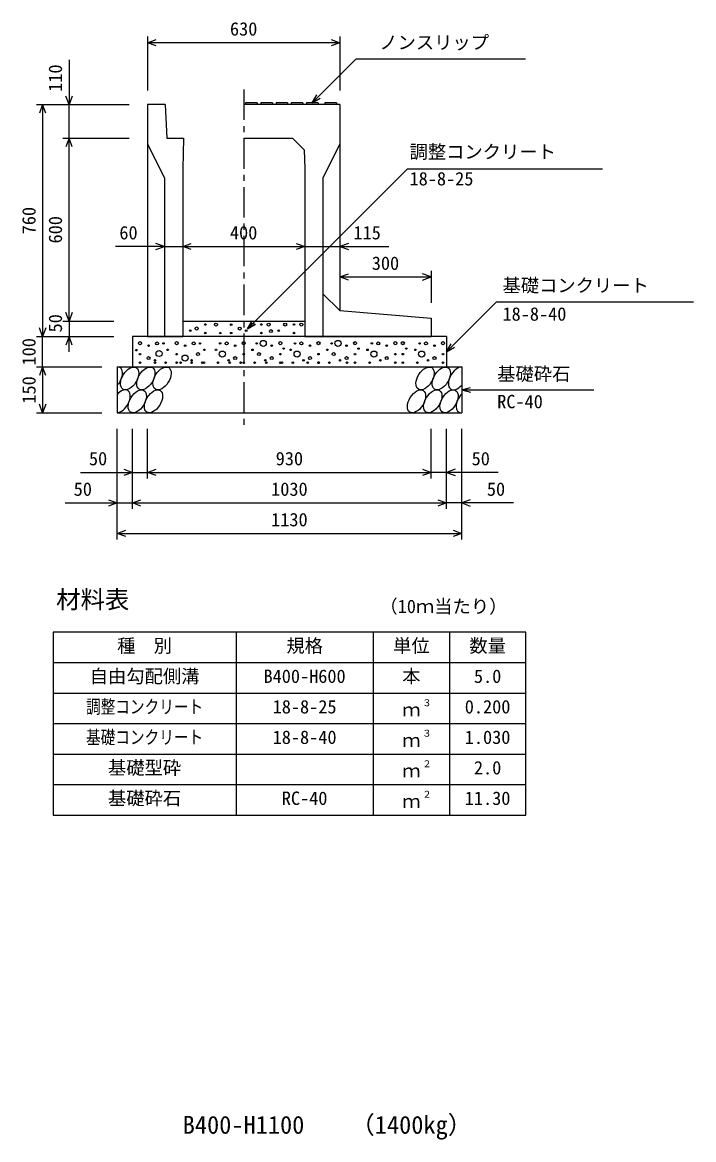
# Model space of a CAD drawing. Units: millimetres, scale not verified. Extents: x -16800 to 16800, y -5940 to 5940.
# Drawn here: x 7556 to 9757, y 32 to 3695 of the extents above; entities that cross this region are included whole.
import ezdxf
from ezdxf.enums import TextEntityAlignment as Align

# ---------------------------------------------------------------- set-up
doc = ezdxf.new("R2010")
doc.units = ezdxf.units.MM
doc.header["$LTSCALE"] = 20
doc.linetypes.add('CHAIN1', pattern=[8, 5, -1, 1, -1])
for name, color, linetype, lineweight in [('0-0_DIM', 7, 'Continuous', 25), ('0-2_HATCH', 6, 'Continuous', 25), ('0-3_HYO', 3, 'Continuous', 25), ('0-4_HYO2', 4, 'Continuous', 25), ('0-5_OUTLINE', 3, 'Continuous', 25), ('0-6_TXT', 7, 'Continuous', 25)]:
    doc.layers.add(name, color=color, linetype=linetype, lineweight=lineweight)
doc.styles.add('ＭＳ ゴシック', font='')
doc.styles.get('ＭＳ ゴシック').set_extended_font_data('MS Gothic')

msp = doc.modelspace()

# ---------------------------------------------------------------- linework, layer by layer
at = {"layer": '0-0_DIM'}
for p, q in [((7966.92, 3647.87), (7966.92, 3471.13)), ((8596.92, 3627.87), (7966.92, 3627.87)), ((8596.92, 3647.87), (8596.92, 3471.13)), ((7709.39, 3571.82), (7709.39, 3424.66)), ((8506.92, 3431.16), (8649.14, 3573.38)), ((9206.02, 3573.38), (8649.14, 3573.38)), ((8506.92, 3431.16), (8521.92, 3457.14)), ((8506.92, 3431.16), (8532.9, 3446.16)), ((7602.72, 3424.66), (7906.05, 3424.66)), ((7622.72, 3424.66), (7622.72, 2664.66)), ((7709.39, 3314.66), (7709.39, 3424.66)), ((7689.39, 3314.66), (7906.05, 3314.66)), ((7709.39, 2714.66), (7709.39, 3314.66)), ((8294.25, 2689.66), (8819.08, 3214.49)), ((8819.08, 3214.49), (9458.28, 3214.49)), ((8021.92, 2959.79), (7861.83, 2959.79)), ((8021.92, 2959.79), (8081.92, 2959.79)), ((8081.92, 2959.79), (8481.92, 2959.79)), ((8481.92, 2959.79), (8596.92, 2959.79)), ((8596.92, 2959.79), (8757.69, 2959.79)), ((8596.92, 2859.79), (8896.92, 2859.79)), ((8896.92, 2879.79), (8896.92, 2774.66)), ((9110.58, 2778.32), (8946.92, 2614.66)), ((9110.58, 2778.32), (9757.45, 2778.32)), ((7689.39, 2714.66), (7856.05, 2714.66)), ((7709.39, 2714.66), (7709.39, 2664.66)), ((8294.25, 2689.66), (8309.25, 2715.64)), ((8294.25, 2689.66), (8320.23, 2704.66)), ((7602.72, 2664.66), (7856.05, 2664.66)), ((7622.72, 2564.66), (7622.72, 2664.66)), ((7709.39, 2614.66), (7709.39, 2664.66)), ((8946.92, 2614.66), (8961.92, 2640.64)), ((8946.92, 2614.66), (8972.9, 2629.66)), ((7602.72, 2564.66), (7816.92, 2564.66)), ((7622.72, 2564.66), (7622.72, 2414.66)), ((8996.92, 2489.66), (9025.9, 2497.43)), ((8996.92, 2489.66), (9430.24, 2489.66)), ((8996.92, 2489.66), (9025.9, 2481.9)), ((7602.72, 2414.66), (7816.92, 2414.66)), ((7866.92, 1999.15), (7866.92, 2361.49)), ((7916.92, 2099.15), (7916.92, 2361.49)), ((7966.92, 2199.15), (7966.92, 2361.49)), ((8896.92, 2199.15), (8896.92, 2361.49)), ((8946.92, 2099.15), (8946.92, 2361.49)), ((8996.92, 1999.15), (8996.92, 2361.49)), ((7746.92, 2219.15), (7966.92, 2219.15)), ((7966.92, 2219.15), (8896.92, 2219.15)), ((9116.92, 2219.15), (8896.92, 2219.15)), ((7696.92, 2119.15), (7916.92, 2119.15)), ((7916.92, 2119.15), (8946.92, 2119.15)), ((9166.92, 2119.15), (8946.92, 2119.15)), ((7866.92, 2019.15), (8996.92, 2019.15))]:
    msp.add_line(p, q, dxfattribs=at)
at = {"layer": '0-0_DIM', "linetype": 'CHAIN1'}
msp.add_line((8281.92, 3474.66), (8281.92, 2364.66), dxfattribs=at)
at = {"layer": '0-0_DIM'}
for points in [[(7995.15, 3617.61), (7966.96, 3627.87), (7995.15, 3638.13)], [(8568.77, 3638.13), (8596.96, 3627.87), (8568.77, 3617.61)], [(7719.65, 3452.85), (7709.39, 3424.66), (7699.13, 3452.85)], [(7632.98, 3396.47), (7622.72, 3424.66), (7612.46, 3396.47)], [(7719.65, 3286.47), (7709.39, 3314.66), (7699.13, 3286.47)], [(7993.73, 2949.53), (8021.92, 2959.79), (7993.73, 2970.05)], [(8110.11, 2949.53), (8081.92, 2959.79), (8110.11, 2970.05)], [(8453.73, 2970.05), (8481.92, 2959.79), (8453.73, 2949.53)], [(8625.11, 2970.05), (8596.92, 2959.79), (8625.11, 2949.53)], [(8625.11, 2849.53), (8596.92, 2859.79), (8625.11, 2870.05)], [(8868.73, 2849.53), (8896.92, 2859.79), (8868.73, 2870.05)], [(7719.65, 2742.85), (7709.39, 2714.66), (7699.13, 2742.85)], [(7632.98, 2692.85), (7622.72, 2664.66), (7612.46, 2692.85)], [(7719.65, 2636.47), (7709.39, 2664.66), (7699.13, 2636.47)], [(7632.98, 2536.47), (7622.72, 2564.66), (7612.46, 2536.47)], [(7632.98, 2442.85), (7622.72, 2414.66), (7612.46, 2442.85)], [(7888.73, 2229.41), (7916.92, 2219.15), (7888.73, 2208.89)], [(7995.11, 2208.89), (7966.92, 2219.15), (7995.11, 2229.41)], [(8868.73, 2229.41), (8896.92, 2219.15), (8868.73, 2208.89)], [(8975.11, 2229.41), (8946.92, 2219.15), (8975.11, 2208.89)], [(7838.73, 2129.41), (7866.92, 2119.15), (7838.73, 2108.89)], [(7945.11, 2108.89), (7916.92, 2119.15), (7945.11, 2129.41)], [(8918.73, 2129.41), (8946.92, 2119.15), (8918.73, 2108.89)], [(9025.11, 2129.41), (8996.92, 2119.15), (9025.11, 2108.89)], [(7895.11, 2008.89), (7866.92, 2019.15), (7895.11, 2029.41)], [(8968.73, 2029.41), (8996.92, 2019.15), (8968.73, 2008.89)]]:
    msp.add_lwpolyline(points, dxfattribs=at)
at = {"layer": '0-2_HATCH'}
for p, q in [((8287.92, 3431.16), (8286.92, 3424.66)), ((8325.92, 3431.16), (8287.92, 3431.16)), ((8325.92, 3431.16), (8326.92, 3424.66)), ((8337.92, 3431.16), (8336.92, 3424.66)), ((8375.92, 3431.16), (8337.92, 3431.16)), ((8375.92, 3431.16), (8376.92, 3424.66)), ((8387.92, 3431.16), (8386.92, 3424.66)), ((8425.92, 3431.16), (8387.92, 3431.16)), ((8425.92, 3431.16), (8426.92, 3424.66)), ((8437.92, 3431.16), (8436.92, 3424.66)), ((8475.92, 3431.16), (8437.92, 3431.16)), ((8475.92, 3431.16), (8476.92, 3424.66)), ((8487.92, 3431.16), (8486.92, 3424.66)), ((8525.92, 3431.16), (8487.92, 3431.16)), ((8525.92, 3431.16), (8526.92, 3424.66)), ((8547.92, 3431.16), (8546.92, 3424.66)), ((8585.92, 3431.16), (8547.92, 3431.16)), ((8585.92, 3431.16), (8586.92, 3424.66))]:
    msp.add_line(p, q, dxfattribs=at)
for centre, radius in [((8106.83, 2683.84), 2.5), ((8127.85, 2690.84), 5), ((8155.89, 2703.97), 2.5), ((8155.89, 2675.96), 2.5), ((8191.06, 2703.69), 5), ((8205.08, 2675.68), 2.5), ((8240.96, 2703.69), 2.5), ((8240.96, 2675.68), 2.5), ((8269, 2690.56), 5), ((8290.03, 2683.56), 2.5), ((8311.06, 2703.69), 5), ((8339.91, 2703.97), 2.5), ((8339.91, 2675.96), 2.5), ((8363.92, 2703.69), 5), ((8371.02, 2682.29), 5), ((8396.82, 2683.56), 2.5), ((8417.85, 2703.69), 5), ((8446.7, 2703.97), 2.5), ((8446.7, 2675.96), 2.5), ((8470.71, 2703.69), 5), ((7941.89, 2642.72), 5), ((7969.93, 2634.84), 2.5), ((7997.96, 2641.84), 5), ((8019, 2641.84), 2.5), ((8061.89, 2642.72), 5), ((8089.93, 2634.84), 2.5), ((8117.96, 2641.84), 5), ((8139, 2641.84), 2.5), ((8204.85, 2641.84), 2.5), ((8225.88, 2641.84), 5), ((8253.92, 2634.84), 2.5), ((8281.96, 2642.72), 5), ((8324.85, 2641.84), 2.5), ((8345.88, 2641.84), 10), ((8373.92, 2634.84), 2.5), ((8401.96, 2642.72), 5), ((8450.07, 2641.84), 2.5), ((8471.11, 2641.84), 5), ((8499.14, 2634.84), 2.5), ((8527.18, 2642.72), 5), ((8570.07, 2641.84), 2.5), ((8591.11, 2641.84), 10), ((8619.14, 2634.84), 2.5), ((8647.18, 2642.72), 5), ((8702, 2641.84), 2.5), ((8723.03, 2641.84), 5), ((8751.07, 2634.84), 2.5), ((8779.11, 2642.72), 5), ((8803.78, 2642.72), 5), ((8858.6, 2641.84), 2.5), ((8879.63, 2641.84), 5), ((8907.67, 2634.84), 2.5), ((8935.71, 2642.72), 5), ((7929.47, 2619.92), 2.5), ((7941.89, 2606.82), 2.5), ((8004.5, 2608.83), 10), ((8033.01, 2620.83), 2.5), ((8061.89, 2606.82), 2.5), ((8089.93, 2593.69), 10), ((8131.98, 2606.82), 5), ((8153.01, 2620.83), 2.5), ((8190.83, 2620.83), 2.5), ((8211.86, 2606.82), 10), ((8281.96, 2606.82), 2.5), ((8310.83, 2620.83), 2.5), ((8331.86, 2606.82), 5), ((8401.96, 2606.82), 2.5), ((8413.3, 2625.15), 2.5), ((8436.06, 2620.83), 2.5), ((8457.09, 2606.82), 10), ((8527.18, 2606.82), 2.5), ((8556.06, 2620.83), 2.5), ((8577.09, 2606.82), 5), ((8647.18, 2606.82), 2.5), ((8658.52, 2625.15), 2.5), ((8687.98, 2620.83), 2.5), ((8709.01, 2606.82), 10), ((8779.11, 2606.82), 2.5), ((8803.78, 2606.82), 2.5), ((8815.12, 2625.15), 2.5), ((8844.58, 2620.83), 2.5), ((8865.61, 2606.82), 10), ((8935.71, 2606.82), 2.5), ((7941.89, 2578.81), 2.5), ((7969.93, 2593.69), 5), ((7990.96, 2586.69), 2.5), ((7990.99, 2578.81), 2.5), ((8026, 2578.81), 2.5), ((8061.89, 2578.81), 2.5), ((8075.1, 2578.81), 2.5), ((8110.96, 2586.69), 2.5), ((8110.99, 2578.81), 2.5), ((8146, 2578.81), 2.5), ((8151.89, 2578.81), 2.5), ((8197.84, 2578.81), 2.5), ((8232.89, 2586.69), 2.5), ((8236, 2578.81), 2.5), ((8253.92, 2593.69), 5), ((8271.89, 2578.81), 2.5), ((8281.96, 2578.81), 2.5), ((8317.84, 2578.81), 2.5), ((8352.89, 2586.69), 2.5), ((8356, 2578.81), 2.5), ((8373.92, 2593.69), 5), ((8401.96, 2578.81), 2.5), ((8407.84, 2578.81), 2.5), ((8443.07, 2578.81), 2.5), ((8478.11, 2586.69), 2.5), ((8491.96, 2578.81), 2.5), ((8499.14, 2593.69), 5), ((8527.18, 2578.81), 2.5), ((8527.84, 2578.81), 2.5), ((8563.07, 2578.81), 2.5), ((8598.11, 2586.69), 2.5), ((8619.14, 2593.69), 5), ((8620.9, 2578.81), 2.5), ((8647.18, 2578.81), 2.5), ((8694.99, 2578.81), 2.5), ((8730.04, 2586.69), 2.5), ((8751.07, 2593.69), 5), ((8779.11, 2578.81), 2.5), ((8803.78, 2578.81), 2.5), ((8851.59, 2578.81), 2.5), ((8886.64, 2586.69), 2.5), ((8907.67, 2593.69), 5), ((8935.71, 2578.81), 2.5)]:
    msp.add_circle(centre, radius, dxfattribs=at)
for centre, start_param, end_param in [((7854.56, 2527.15), 4.385593, 6.6745444), ((8983.06, 2527.15), 0.3357715, 4.4411806), ((7879.88, 2452.16), 3.5111464, 7.548991), ((9008.39, 2452.16), 1.2110787, 3.5658734)]:
    msp.add_ellipse(centre, major_axis=(21.81, 35.31), ratio=0.5792, start_param=start_param, end_param=end_param, dxfattribs=at)
for centre in [(7907.77, 2527.15), (7960.98, 2527.15), (8014.19, 2527.15), (8876.65, 2527.15), (8929.86, 2527.15), (7933.09, 2452.16), (7986.3, 2452.16), (8848.76, 2452.16), (8901.97, 2452.16), (8955.18, 2452.16)]:
    msp.add_ellipse(centre, major_axis=(21.81, 35.31), ratio=0.5792, dxfattribs=at)
at = {"layer": '0-3_HYO'}
for p, q in [((8256.92, 1695.7), (8256.92, 1095.7)), ((8706.92, 1695.7), (8706.92, 1095.7)), ((8956.92, 1695.7), (8956.92, 1095.7)), ((7656.92, 1595.7), (9206.92, 1595.7))]:
    msp.add_line(p, q, dxfattribs=at)
msp.add_lwpolyline([(7656.92, 1095.7), (9206.92, 1095.7), (9206.92, 1695.7), (7656.92, 1695.7)], close=True, dxfattribs=at)
at = {"layer": '0-4_HYO2'}
for p, q in [((7656.92, 1495.7), (9206.92, 1495.7)), ((7656.92, 1395.7), (9206.92, 1395.7)), ((7656.92, 1295.7), (9206.92, 1295.7)), ((7656.92, 1195.7), (9206.92, 1195.7))]:
    msp.add_line(p, q, dxfattribs=at)
at = {"layer": '0-5_OUTLINE'}
for p, q in [((7966.92, 3424.66), (7966.92, 2664.66)), ((8024.42, 3424.66), (7966.92, 3424.66)), ((8596.92, 3424.66), (8281.92, 3424.66)), ((8084.42, 3314.66), (8081.92, 3214.66)), ((7966.92, 3294.66), (8021.92, 3184.66)), ((8480.38, 3276.2), (8481.92, 3214.66)), ((8596.92, 3294.66), (8541.92, 3184.66)), ((8081.92, 3214.66), (8081.92, 2664.66)), ((8481.92, 3214.66), (8481.92, 2664.66)), ((8021.92, 3184.66), (8021.92, 2664.66)), ((8541.92, 3184.66), (8541.92, 2664.66)), ((8081.92, 2714.66), (8481.92, 2714.66)), ((7916.92, 2664.66), (7916.92, 2564.66)), ((8946.92, 2664.66), (7916.92, 2664.66)), ((7966.92, 2664.66), (8081.92, 2664.66)), ((8481.92, 2664.66), (8896.92, 2664.66)), ((8946.92, 2664.66), (8946.92, 2564.66)), ((7866.92, 2564.66), (7866.92, 2414.66)), ((7866.92, 2564.66), (8996.92, 2564.66)), ((8996.92, 2564.66), (8996.92, 2414.66)), ((7866.92, 2414.66), (8996.92, 2414.66))]:
    msp.add_line(p, q, dxfattribs=at)
for points in [[(8024.42, 3424.66), (8029.42, 3314.66), (8084.42, 3314.66)], [(8596.92, 3424.66), (8596.92, 2749.66), (8541.92, 2804.66)], [(8281.92, 3314.66), (8441.92, 3314.66), (8480.38, 3276.2)], [(8596.92, 2749.66), (8896.92, 2724.66), (8896.92, 2664.66)]]:
    msp.add_lwpolyline(points, dxfattribs=at)

# ---------------------------------------------------------------- texts
at = {"layer": '0-0_DIM', "style": 'ＭＳ ゴシック'}
for s, p in [('630', (8236.92, 3637.87)), ('ノンスリップ', (8726.44, 3593.55)), ('調整コンクリート', (8825.8, 3235.01)), ('18-8-25', (8825.8, 3146.73)), ('60', (7874.24, 2969.79)), ('400', (8236.85, 2969.74)), ('115', (8641.84, 2969.79)), ('300', (8701.92, 2869.79)), ('基礎コンクリート', (9130.58, 2797.05)), ('18-8-40', (9130.58, 2703.24)), ('基礎砕石', (9113.24, 2506.83)), ('RC-40', (9113.24, 2416.15)), ('50', (7774.48, 2229.15)), ('930', (8386.92, 2229.15)), ('50', (9029.36, 2229.15)), ('50', (7724.48, 2129.15)), ('1030', (8371.92, 2129.15)), ('50', (9079.36, 2129.15)), ('1130', (8371.92, 2029.15))]:
    msp.add_text(s, height=43.99, dxfattribs=at).set_placement(p, align=Align.BOTTOM_LEFT)
for s, p in [('110', (7699.39, 3466.75)), ('760', (7612.72, 2999.66)), ('600', (7699.39, 2969.66)), ('50', (7699.39, 2677.99)), ('100', (7612.72, 2569.66)), ('150', (7612.72, 2444.66))]:
    msp.add_text(s, height=43.99, rotation=90, dxfattribs=at).set_placement(p, align=Align.BOTTOM_LEFT)
at = {"layer": '0-6_TXT', "style": 'ＭＳ ゴシック'}
for s, height, p in [('材料表', 58.65, (7666.92, 1755.7)), ('（10ｍ当たり）', 43.99, (8726.92, 1744.7)), ('種\u3000別', 43.99, (7866.92, 1615.7)), ('規格', 43.99, (8421.92, 1615.7)), ('単位', 43.99, (8771.92, 1615.7)), ('数量', 43.99, (9021.92, 1615.7)), ('自由勾配側溝', 43.99, (7776.92, 1515.7)), ('本', 43.99, (8801.92, 1515.7)), ('B400-H600', 43.99, (8346.92, 1515.7)), ('5.0', 43.99, (9036.92, 1515.7)), ('18-8-25', 43.99, (8376.92, 1415.7)), ('３', 21.99, (8867.47, 1446.07)), ('0.200', 43.99, (9006.92, 1415.7)), ('ｍ', 43.99, (8801.92, 1405.7)), ('18-8-40', 43.99, (8376.92, 1315.7)), ('３', 21.99, (8867.47, 1346.07)), ('1.030', 43.99, (9006.92, 1315.7)), ('ｍ', 43.99, (8801.92, 1305.7)), ('基礎型砕', 43.99, (7836.92, 1215.7)), ('ｍ', 43.99, (8801.92, 1205.7)), ('２', 21.99, (8867.47, 1246.07)), ('2.0', 43.99, (9036.92, 1215.7)), ('基礎砕石', 43.99, (7836.92, 1115.7)), ('RC-40', 43.99, (8406.92, 1115.7)), ('２', 21.99, (8867.47, 1146.07)), ('11.30', 43.99, (9006.92, 1115.7)), ('ｍ', 43.99, (8801.92, 1105.7)), ('（1400kg）', 58.65, (8631.78, 33.34)), ('B400-H1100', 58.65, (8081.92, 33.34))]:
    msp.add_text(s, height=height, dxfattribs=at).set_placement(p, align=Align.BOTTOM_LEFT)
at = {"layer": '0-6_TXT', "style": 'ＭＳ ゴシック', "width": 0.8}
for s, p in [('調整コンクリート', (7764.92, 1415.7)), ('基礎コンクリート', (7764.92, 1315.7))]:
    msp.add_text(s, height=43.99, dxfattribs=at).set_placement(p, align=Align.BOTTOM_LEFT)

doc.saveas('drawing.dxf')
